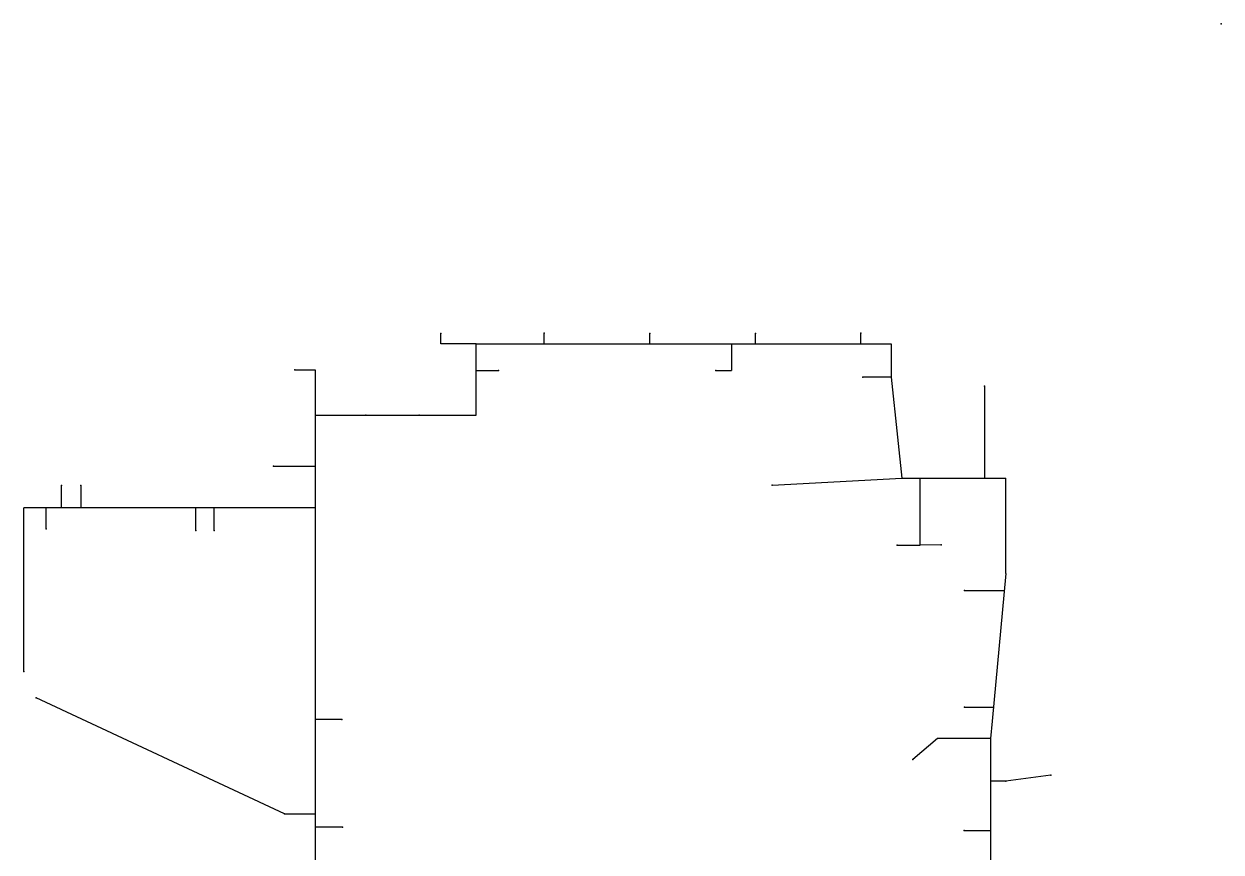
# Model space of a CAD drawing. Header units: inches. Extents: x 0 to 100, y -1 to 130.
# Drawn here: x 5.9 to 100.4, y 64.8 to 130.2 of the extents above; entities that cross this region are included whole.
import ezdxf

# ---------------------------------------------------------------- set-up
doc = ezdxf.new("R2010")
doc.units = ezdxf.units.IN
doc.header["$MEASUREMENT"] = 0
doc.header["$PDSIZE"] = -1

msp = doc.modelspace()

# ---------------------------------------------------------------- linework, layer by layer
at = {"color": 7, "linetype": 'Continuous'}
for p, q in [((38.813, 104.937), (38.813, 105.749)), ((41.62, 104.937), (38.813, 104.937)), ((41.62, 102.838), (41.62, 104.937)), ((41.62, 104.937), (46.964, 104.937)), ((46.964, 104.937), (46.964, 105.788)), ((46.964, 104.937), (55.316, 104.937)), ((55.316, 104.937), (55.316, 105.751)), ((55.316, 104.937), (61.767, 104.937)), ((61.767, 104.937), (61.767, 102.838)), ((61.767, 104.937), (63.659, 104.937)), ((63.659, 104.937), (63.659, 105.753)), ((63.659, 104.937), (71.973, 104.937)), ((71.973, 104.937), (71.973, 105.777)), ((71.973, 104.937), (74.365, 104.937)), ((74.365, 104.937), (74.365, 102.315)), ((27.307, 102.892), (28.901, 102.892)), ((28.901, 102.892), (28.901, 99.317)), ((41.62, 99.317), (41.62, 102.838)), ((41.62, 102.838), (43.373, 102.838)), ((60.513, 102.838), (61.767, 102.838)), ((74.365, 102.315), (72.129, 102.315)), ((74.365, 102.315), (74.857, 97.564)), ((81.713, 101.595), (81.713, 94.337)), ((28.901, 99.317), (41.62, 99.317)), ((28.901, 99.317), (28.901, 91.979)), ((74.857, 97.564), (75.191, 94.337)), ((25.611, 95.286), (28.901, 95.286)), ((8.876, 91.979), (8.876, 93.745)), ((10.418, 93.745), (10.418, 91.979)), ((64.981, 93.771), (75.191, 94.337)), ((75.191, 94.337), (83.399, 94.337)), ((76.644, 89.055), (76.644, 94.337)), ((83.399, 86.808), (83.399, 94.337)), ((5.92, 79.066), (5.92, 91.979)), ((8.876, 91.979), (5.92, 91.979)), ((7.665, 90.322), (7.665, 91.979)), ((28.901, 91.979), (8.876, 91.979)), ((19.479, 90.201), (19.479, 91.979)), ((20.931, 90.201), (20.931, 91.979)), ((28.901, 91.979), (28.901, 19.799)), ((74.825, 89.055), (76.644, 89.055)), ((78.294, 89.075), (76.644, 89.055)), ((83.399, 86.808), (82.321, 75.139)), ((80.148, 85.456), (83.274, 85.456)), ((26.471, 67.833), (6.889, 76.991)), ((80.148, 76.251), (82.424, 76.251)), ((31.01, 75.271), (28.901, 75.271)), ((82.321, 75.139), (82.195, 73.774)), ((78.027, 73.774), (76.058, 72.125)), ((82.195, 73.774), (78.027, 73.774)), ((82.195, 73.774), (82.195, 42.363)), ((86.964, 70.879), (83.418, 70.411)), ((83.418, 70.411), (82.195, 70.411)), ((26.471, 67.833), (28.901, 67.833)), ((31.068, 66.79), (28.901, 66.79)), ((80.132, 66.506), (82.195, 66.506))]:
    msp.add_line(p, q, dxfattribs=at)
for p in [(100.394, 130.197), (38.813, 105.749), (46.964, 105.788), (55.316, 105.751), (63.659, 105.753), (71.973, 105.777), (27.307, 102.892), (43.373, 102.838), (60.513, 102.838), (72.129, 102.315), (81.713, 101.595), (32.914, 99.317), (37.105, 99.317), (25.611, 95.286), (8.876, 93.745), (10.418, 93.745), (64.981, 93.771), (7.665, 90.322), (19.479, 90.201), (20.931, 90.201), (74.825, 89.055), (78.294, 89.075), (80.148, 85.456), (5.92, 79.066), (6.889, 76.991), (80.148, 76.251), (31.01, 75.271), (76.058, 72.125), (86.964, 70.879), (83.418, 70.411), (26.471, 67.833), (31.068, 66.79), (80.132, 66.506)]:
    msp.add_point(p, dxfattribs=at)

doc.saveas('drawing.dxf')
